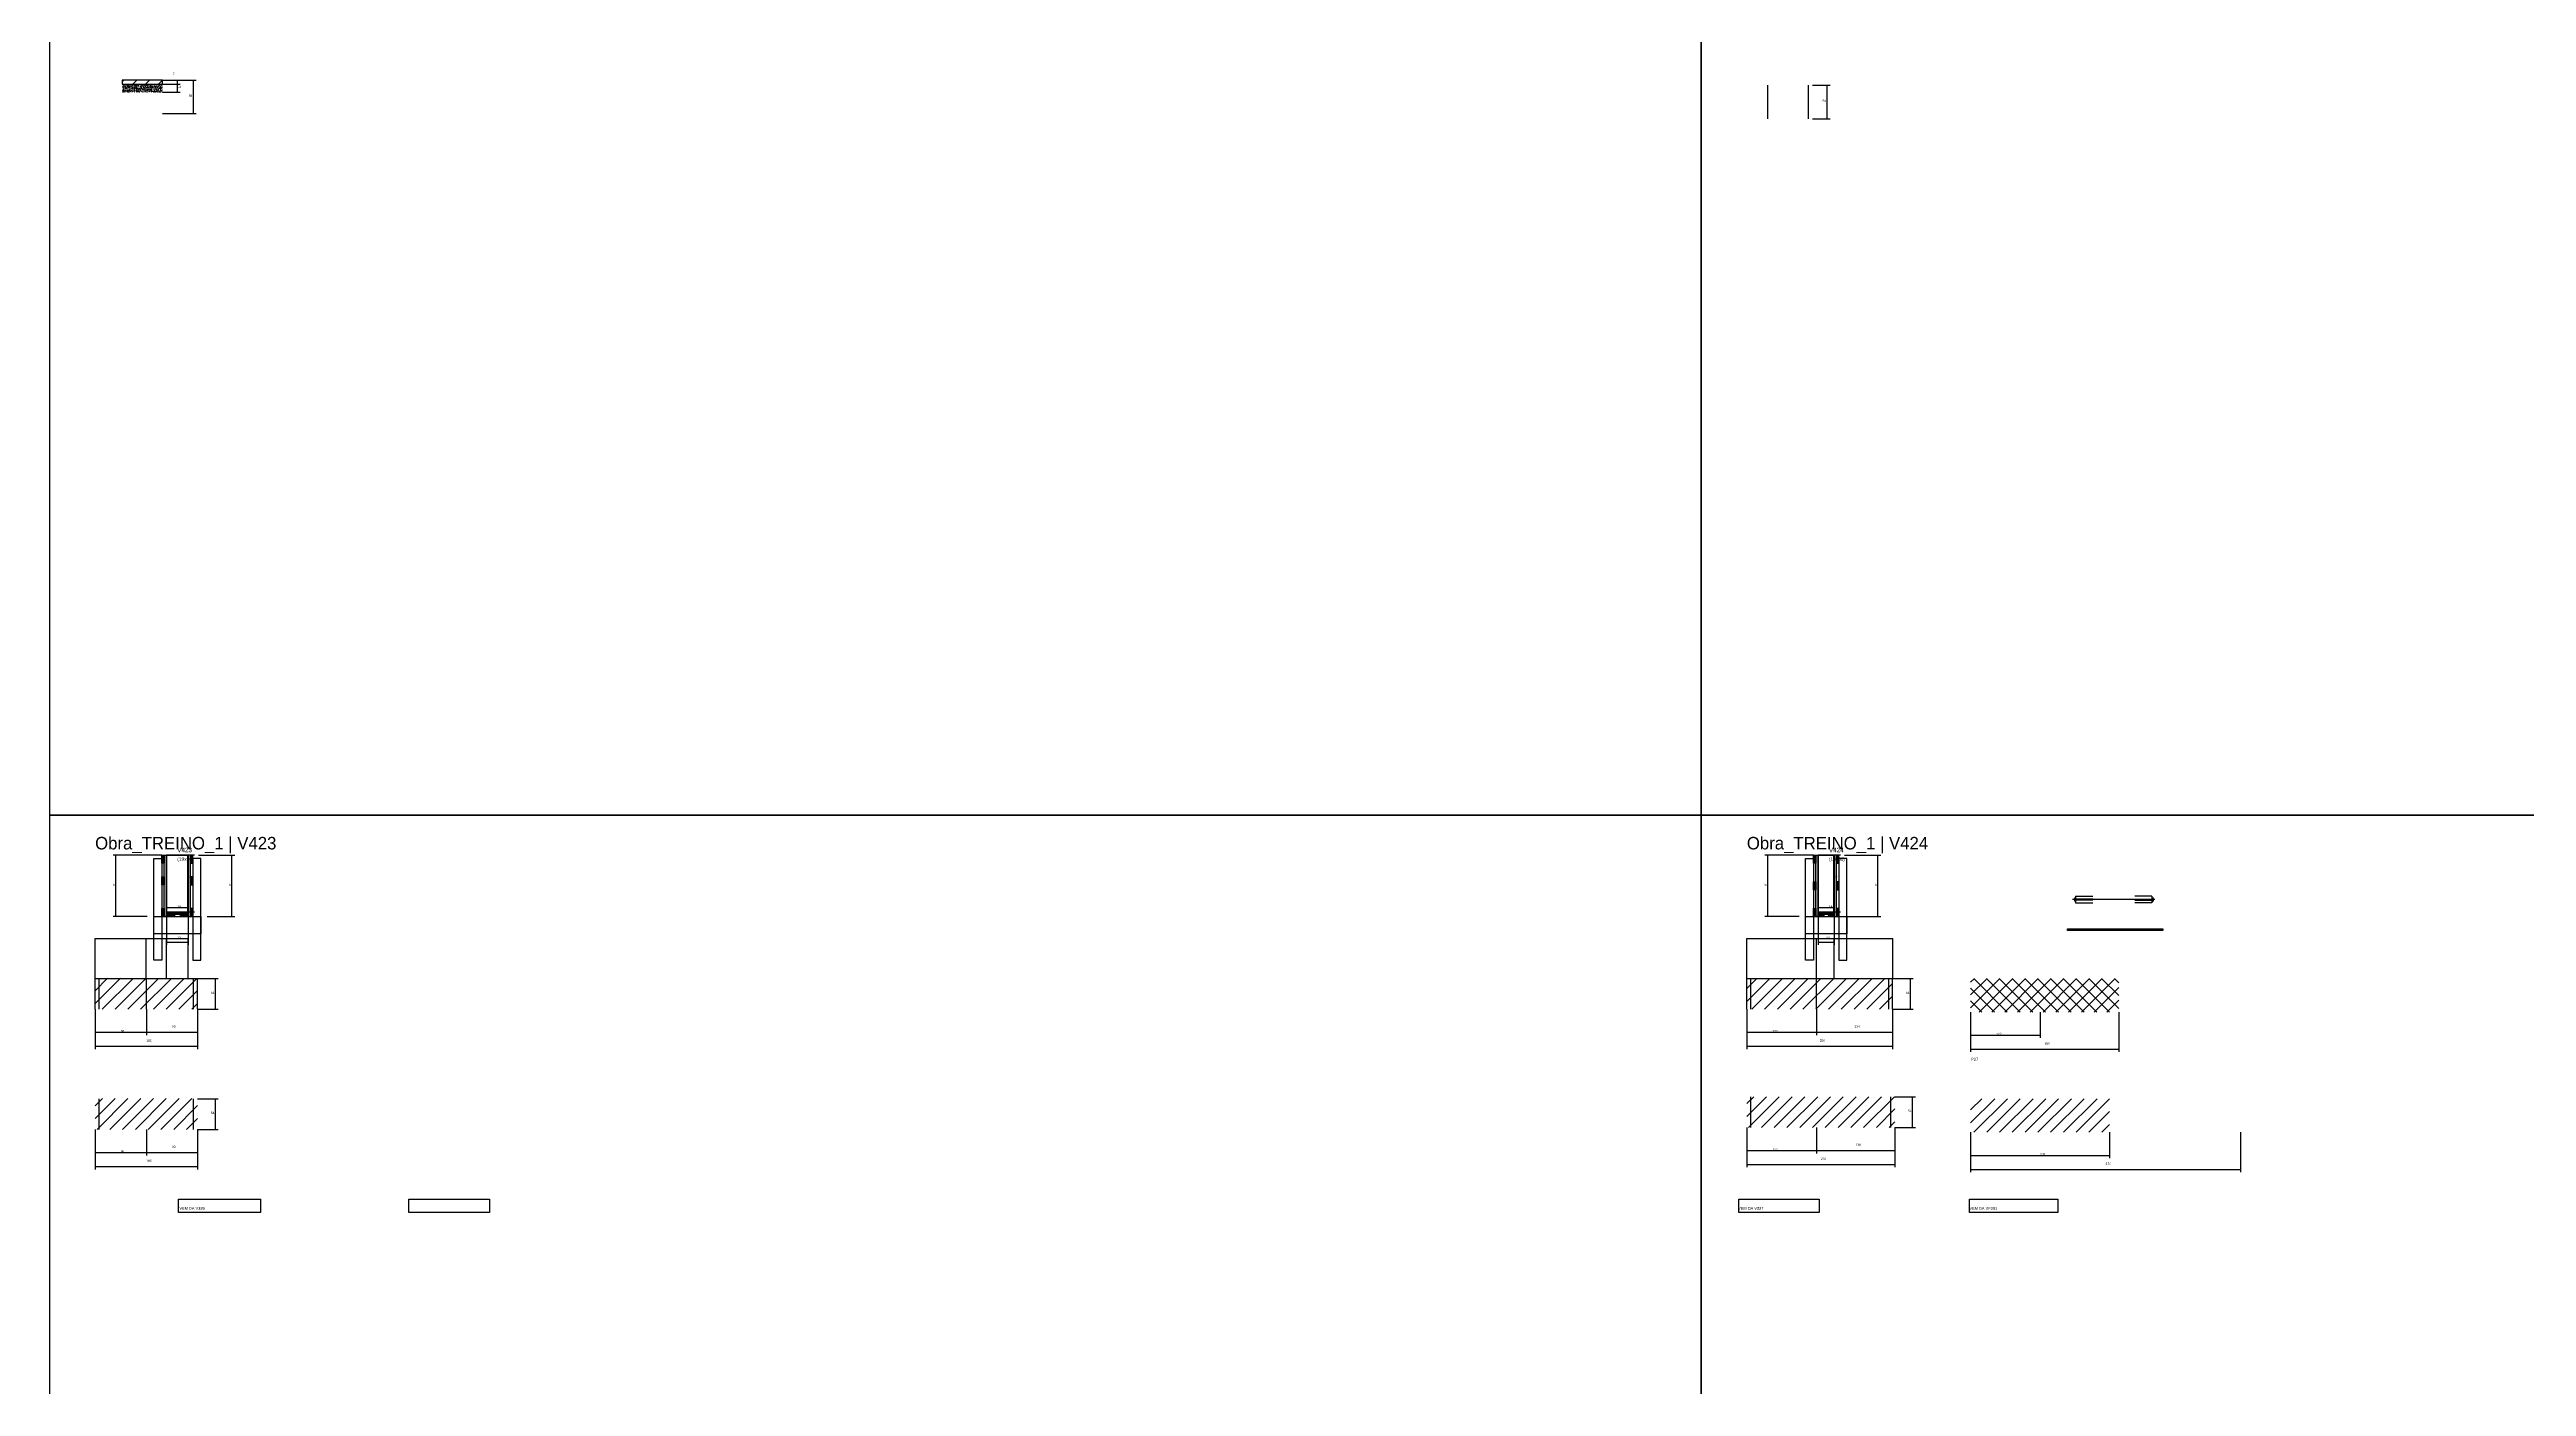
# Model space of a CAD drawing. Header units: metres. Extents: x -41 to 34840, y -36000 to 1848.
# Drawn here: x 0 to 4349, y -8203 to -5855 of the extents above; entities that cross this region are included whole.
import ezdxf

# ---------------------------------------------------------------- set-up
doc = ezdxf.new("R2010")
doc.units = ezdxf.units.M
for name, color, linetype in [('CELL_BORDER', 8, 'Continuous'), ('CONCRETO', 251, 'Continuous'), ('COTA', 4, 'Continuous'), ('Cota Seção (2x)', 4, 'Continuous'), ('Hachura', 253, 'Continuous'), ('LABEL_ID', 3, 'Continuous'), ('Madeira', 126, 'Continuous'), ('NOMENCLATURA', 7, 'Continuous'), ('Painéis', 200, 'Continuous'), ('REAPROVEITAMENTO', 251, 'Continuous'), ('SARR_2.2x7', 40, 'Continuous'), ('SARR_3.5x7', 81, 'Continuous'), ('SCO-___-LAJ', 4, 'Continuous'), ('TENSOR', 2, 'Continuous'), ('Texto Seção', 7, 'Continuous')]:
    doc.layers.add(name, color=color, linetype=linetype)

msp = doc.modelspace()

# ---------------------------------------------------------------- hatches: boundary and pattern name
at = {"layer": 'COTA'}
h = msp.add_hatch(dxfattribs=at)
h.set_pattern_fill('AR-CONC', scale=0.03)
h.paths.add_polyline_path([(127.6, -5915.5), (127.6, -5929.5), (127.6, -5929.5), (198.6, -5929.5), (198.6, -5929.5), (198.6, -5915.5), (198.6, -5915.5), (127.6, -5915.5)])
at = {"layer": 'Hachura'}
h = msp.add_hatch(dxfattribs=at)
h.set_pattern_fill('ANSI31', scale=0.5)
h.paths.add_polyline_path([(201.3, -7284), (196.9, -7284), (196.9, -7284), (196.9, -7270), (196.9, -7270), (201.3, -7270), (201.3, -7270), (201.3, -7284)])
h = msp.add_hatch(color=8, dxfattribs=at)
h.dxf.hatch_style = 1
h.paths.add_polyline_path([(205.3, -7270), (201.3, -7270), (201.3, -7270), (201.3, -7378), (201.3, -7378), (205.3, -7378), (205.3, -7378), (205.3, -7270)])
h = msp.add_hatch(color=8, dxfattribs=at)
h.dxf.hatch_style = 1
h.paths.add_polyline_path([(247.3, -7270), (243.3, -7270), (243.3, -7270), (243.3, -7378), (243.3, -7378), (247.3, -7378), (247.3, -7378), (247.3, -7270)])
h = msp.add_hatch(dxfattribs=at)
h.set_pattern_fill('ANSI31', scale=0.5)
h.paths.add_polyline_path([(247.3, -7284), (251.7, -7284), (251.7, -7284), (251.7, -7270), (251.7, -7270), (247.3, -7270), (247.3, -7270), (247.3, -7284)])
h = msp.add_hatch(dxfattribs=at)
h.set_pattern_fill('ANSI31', scale=0.5)
h.paths.add_polyline_path([(3101.2, -7284), (3096.8, -7284), (3096.8, -7284), (3096.8, -7270), (3096.8, -7270), (3101.2, -7270), (3101.2, -7270), (3101.2, -7284)])
h = msp.add_hatch(color=8, dxfattribs=at)
h.dxf.hatch_style = 1
h.paths.add_polyline_path([(3105.2, -7270), (3101.2, -7270), (3101.2, -7270), (3101.2, -7378), (3101.2, -7378), (3105.2, -7378), (3105.2, -7378), (3105.2, -7270)])
h = msp.add_hatch(color=8, dxfattribs=at)
h.dxf.hatch_style = 1
h.paths.add_polyline_path([(3137.2, -7270), (3133.2, -7270), (3133.2, -7270), (3133.2, -7378), (3133.2, -7378), (3137.2, -7378), (3137.2, -7378), (3137.2, -7270)])
h = msp.add_hatch(dxfattribs=at)
h.set_pattern_fill('ANSI31', scale=0.5)
h.paths.add_polyline_path([(3137.2, -7284), (3141.6, -7284), (3141.6, -7284), (3141.6, -7270), (3141.6, -7270), (3137.2, -7270), (3137.2, -7270), (3137.2, -7284)])
h = msp.add_hatch(dxfattribs=at)
h.set_pattern_fill('ANSI31', scale=0.5)
h.paths.add_polyline_path([(201.3, -7322.1), (196.9, -7322.1), (196.9, -7322.1), (196.9, -7308.1), (196.9, -7308.1), (201.3, -7308.1), (201.3, -7308.1), (201.3, -7322.1)])
h = msp.add_hatch(dxfattribs=at)
h.set_pattern_fill('ANSI31', scale=0.5)
h.paths.add_polyline_path([(247.3, -7322.1), (251.7, -7322.1), (251.7, -7322.1), (251.7, -7308.1), (251.7, -7308.1), (247.3, -7308.1), (247.3, -7308.1), (247.3, -7322.1)])
h = msp.add_hatch(dxfattribs=at)
h.set_pattern_fill('ANSI31', scale=0.5)
h.paths.add_polyline_path([(3101.2, -7331), (3096.8, -7331), (3096.8, -7331), (3096.8, -7317), (3096.8, -7317), (3101.2, -7317), (3101.2, -7317), (3101.2, -7331)])
h = msp.add_hatch(dxfattribs=at)
h.set_pattern_fill('ANSI31', scale=0.5)
h.paths.add_polyline_path([(3137.2, -7331), (3141.6, -7331), (3141.6, -7331), (3141.6, -7317), (3141.6, -7317), (3137.2, -7317), (3137.2, -7317), (3137.2, -7331)])
h = msp.add_hatch(dxfattribs=at)
h.set_pattern_fill('ANSI31', scale=0.5)
h.paths.add_polyline_path([(201.3, -7378), (196.9, -7378), (196.9, -7378), (196.9, -7364), (196.9, -7364), (201.3, -7364), (201.3, -7364), (201.3, -7378)])
h = msp.add_hatch(color=8, dxfattribs=at)
h.dxf.hatch_style = 1
h.paths.add_polyline_path([(243.3, -7373.6), (243.3, -7370), (243.3, -7370), (205.3, -7370), (205.3, -7370), (205.3, -7373.6), (205.3, -7373.6), (243.3, -7373.6)])
h = msp.add_hatch(dxfattribs=at)
h.set_pattern_fill('ANSI31', scale=0.5)
h.paths.add_polyline_path([(205.3, -7378), (205.3, -7373.6), (205.3, -7373.6), (219.3, -7373.6), (219.3, -7373.6), (219.3, -7378), (219.3, -7378), (205.3, -7378)])
h = msp.add_hatch(dxfattribs=at)
h.set_pattern_fill('ANSI31', scale=0.5)
h.paths.add_polyline_path([(243.3, -7378), (243.3, -7373.6), (243.3, -7373.6), (229.3, -7373.6), (229.3, -7373.6), (229.3, -7378), (229.3, -7378), (243.3, -7378)])
h = msp.add_hatch(dxfattribs=at)
h.set_pattern_fill('ANSI31', scale=0.5)
h.paths.add_polyline_path([(247.3, -7378), (251.7, -7378), (251.7, -7378), (251.7, -7364), (251.7, -7364), (247.3, -7364), (247.3, -7364), (247.3, -7378)])
h = msp.add_hatch(dxfattribs=at)
h.set_pattern_fill('ANSI31', scale=0.5)
h.paths.add_polyline_path([(3101.2, -7378), (3096.8, -7378), (3096.8, -7378), (3096.8, -7364), (3096.8, -7364), (3101.2, -7364), (3101.2, -7364), (3101.2, -7378)])
h = msp.add_hatch(color=8, dxfattribs=at)
h.dxf.hatch_style = 1
h.paths.add_polyline_path([(3133.2, -7373.6), (3133.2, -7370), (3133.2, -7370), (3105.2, -7370), (3105.2, -7370), (3105.2, -7373.6), (3105.2, -7373.6), (3133.2, -7373.6)])
h = msp.add_hatch(dxfattribs=at)
h.set_pattern_fill('ANSI31', scale=0.5)
h.paths.add_polyline_path([(3105.2, -7378), (3105.2, -7373.6), (3105.2, -7373.6), (3115.2, -7373.6), (3115.2, -7373.6), (3115.2, -7378), (3115.2, -7378), (3105.2, -7378)])
h = msp.add_hatch(dxfattribs=at)
h.set_pattern_fill('ANSI31', scale=0.5)
h.paths.add_polyline_path([(3133.2, -7378), (3133.2, -7373.6), (3133.2, -7373.6), (3123.2, -7373.6), (3123.2, -7373.6), (3123.2, -7378), (3123.2, -7378), (3133.2, -7378)])
h = msp.add_hatch(dxfattribs=at)
h.set_pattern_fill('ANSI31', scale=0.5)
h.paths.add_polyline_path([(3137.2, -7378), (3141.6, -7378), (3141.6, -7378), (3141.6, -7364), (3141.6, -7364), (3137.2, -7364), (3137.2, -7364), (3137.2, -7378)])
at = {"layer": 'REAPROVEITAMENTO'}
h = msp.add_hatch(dxfattribs=at)
h.set_pattern_fill('ANSI31', scale=5)
h.paths.add_polyline_path([(127.6, -5908.5), (127.6, -5915.5), (127.6, -5915.5), (198.6, -5915.5), (198.6, -5915.5), (198.6, -5908.5), (198.6, -5908.5), (127.6, -5908.5)])
h = msp.add_hatch(dxfattribs=at)
h.set_pattern_fill('ANSI31', scale=5)
h.paths.add_polyline_path([(260, -7540.7), (260, -7486.6), (260, -7486.6), (80, -7486.4), (80, -7486.4), (80, -7540.6), (80, -7540.6), (260, -7540.7)])
h = msp.add_hatch(dxfattribs=at)
h.set_pattern_fill('ANSI31', scale=5)
h.paths.add_polyline_path([(3236, -7540.7), (3236, -7486.7), (3236, -7486.7), (2980, -7486.7), (2980, -7486.7), (2980, -7540.7), (2980, -7540.7), (3236, -7540.7)])
h = msp.add_hatch(dxfattribs=at)
h.set_pattern_fill('ANSI37', scale=5)
h.paths.add_polyline_path([(3632.9, -7545.7), (3632.9, -7486.7), (3632.9, -7486.7), (3372.9, -7486.7), (3372.9, -7486.7), (3372.9, -7545.7), (3372.9, -7545.7), (3632.9, -7545.7)])
h = msp.add_hatch(dxfattribs=at)
h.set_pattern_fill('ANSI31', scale=5)
h.paths.add_polyline_path([(3240, -7748.4), (3240, -7694.4), (3240, -7694.4), (2980, -7694.4), (2980, -7694.4), (2980, -7748.4), (2980, -7748.4), (3240, -7748.4)])
h = msp.add_hatch(dxfattribs=at)
h.set_pattern_fill('ANSI31', scale=5)
h.paths.add_polyline_path([(260, -7751.9), (260, -7697.8), (260, -7697.8), (80, -7697.6), (80, -7697.6), (80, -7751.8), (80, -7751.8), (260, -7751.9)])
h = msp.add_hatch(dxfattribs=at)
h.set_pattern_fill('ANSI31', scale=5)
h.paths.add_polyline_path([(3616.9, -7756.9), (3616.9, -7697.9), (3616.9, -7697.9), (3372.9, -7697.9), (3372.9, -7697.9), (3372.9, -7756.9), (3372.9, -7756.9), (3616.9, -7756.9)])

# ---------------------------------------------------------------- linework, layer by layer
for p, q in [((3555.2, -7345.1), (3555.2, -7351.1)), ((3555.2, -7345.1), (3557.2, -7345.1)), ((3557.2, -7342.1), (3557.2, -7354.1)), ((3557.2, -7342.1), (3587.2, -7342.1)), ((3587.2, -7347.1), (3557.2, -7347.1)), ((3587.2, -7349.1), (3557.2, -7349.1)), ((3691.2, -7342.1), (3661.2, -7342.1)), ((3661.2, -7347.1), (3691.2, -7347.1)), ((3661.2, -7349.1), (3691.2, -7349.1)), ((3691.2, -7342.1), (3691.2, -7354.1)), ((3691.2, -7345.1), (3693.2, -7345.1)), ((3693.2, -7345.1), (3693.2, -7351.1)), ((3557.2, -7351.1), (3555.2, -7351.1)), ((3557.2, -7354.1), (3587.2, -7354.1)), ((3691.2, -7354.1), (3661.2, -7354.1)), ((3691.2, -7351.1), (3693.2, -7351.1))]:
    msp.add_line(p, q)
at = {"layer": 'CELL_BORDER'}
for points in [[(0, -7200), (2900, -7200), (2900, -5400), (0, -5400)], [(2900, -7200), (5800, -7200), (5800, -5400), (2900, -5400)], [(0, -9000), (2900, -9000), (2900, -7200), (0, -7200)], [(2900, -9000), (5800, -9000), (5800, -7200), (2900, -7200)]]:
    msp.add_lwpolyline(points, close=True, dxfattribs=at)
at = {"layer": 'CONCRETO'}
for points in [[(205.3, -7270), (205.3, -7270), (243.3, -7270), (243.3, -7298), (243.3, -7298), (243.3, -7370), (205.3, -7370), (205.3, -7270)], [(205.3, -7370), (243.3, -7370), (243.3, -7270), (205.3, -7270)], [(3105.2, -7270), (3105.2, -7270), (3133.2, -7270), (3133.2, -7298), (3133.2, -7298), (3133.2, -7370), (3105.2, -7370), (3105.2, -7270)], [(3105.2, -7370), (3133.2, -7370), (3133.2, -7270), (3105.2, -7270)]]:
    msp.add_lwpolyline(points, close=True, dxfattribs=at)
at = {"layer": 'COTA'}
for p, q in [((196.9, -7270), (111.6, -7270)), ((116.6, -7378), (116.6, -7270)), ((261.3, -7270), (325.2, -7270)), ((320.2, -7378), (320.2, -7270)), ((3096.8, -7270), (3011.6, -7270)), ((3016.6, -7378), (3016.6, -7270)), ((3151.2, -7270), (3215.1, -7270)), ((3210.1, -7378), (3210.1, -7270)), ((171.7, -7378), (111.6, -7378)), ((205.3, -7378), (205.3, -7427.7)), ((243.3, -7378), (243.3, -7427.7)), ((276.9, -7378), (325.2, -7378)), ((3071.6, -7378), (3011.6, -7378)), ((3105.2, -7378), (3105.2, -7427.7)), ((3133.2, -7378), (3133.2, -7427.7)), ((3156.8, -7378), (3215.1, -7378)), ((205.3, -7422.7), (243.3, -7422.7)), ((3105.2, -7422.7), (3133.2, -7422.7)), ((260, -7486.7), (296.2, -7486.7)), ((291.2, -7540.7), (291.2, -7486.7)), ((3236, -7486.7), (3272.1, -7486.7)), ((3267.1, -7540.7), (3267.1, -7486.7)), ((80, -7540.7), (80, -7586.2)), ((80, -7540.7), (80, -7610.8)), ((170, -7540.7), (170, -7586.2)), ((170, -7540.7), (170, -7586.2)), ((260, -7540.7), (260, -7586.2)), ((260, -7540.7), (260, -7610.8)), ((260, -7540.7), (296.2, -7540.7)), ((2980, -7540.7), (2980, -7586.2)), ((2980, -7540.7), (2980, -7610.8)), ((3102, -7540.7), (3102, -7586.2)), ((3102, -7540.7), (3102, -7586.2)), ((3236, -7540.7), (3236, -7586.2)), ((3236, -7540.7), (3236, -7610.8)), ((3236, -7540.7), (3272.1, -7540.7)), ((3372.9, -7545.7), (3372.9, -7591.2)), ((3372.9, -7545.7), (3372.9, -7615.8)), ((3494.9, -7545.7), (3494.9, -7591.2)), ((3632.9, -7545.7), (3632.9, -7615.8)), ((80, -7581.2), (170, -7581.2)), ((80, -7605.8), (260, -7605.8)), ((170, -7581.2), (260, -7581.2)), ((2980, -7581.2), (3102, -7581.2)), ((2980, -7605.8), (3236, -7605.8)), ((3102, -7581.2), (3236, -7581.2)), ((3372.9, -7586.2), (3494.9, -7586.2)), ((3372.9, -7610.8), (3632.9, -7610.8)), ((3240, -7694.4), (3276.1, -7694.4)), ((3271.1, -7748.4), (3271.1, -7694.4)), ((260, -7697.9), (296.2, -7697.9)), ((291.2, -7751.9), (291.2, -7697.9)), ((80, -7751.9), (80, -7797.4)), ((80, -7751.9), (80, -7822)), ((170, -7751.9), (170, -7797.4)), ((170, -7751.9), (170, -7797.4)), ((260, -7751.9), (260, -7797.4)), ((260, -7751.9), (260, -7822)), ((260, -7751.9), (296.2, -7751.9)), ((2980, -7748.4), (2980, -7793.9)), ((2980, -7748.4), (2980, -7818.4)), ((3102, -7748.4), (3102, -7793.9)), ((3102, -7748.4), (3102, -7793.9)), ((3240, -7748.4), (3240, -7793.9)), ((3240, -7748.4), (3240, -7818.4)), ((3240, -7748.4), (3276.1, -7748.4)), ((3372.9, -7756.9), (3372.9, -7802.4)), ((3372.9, -7756.9), (3372.9, -7827)), ((3616.9, -7756.9), (3616.9, -7802.4)), ((3846.9, -7756.9), (3846.9, -7827)), ((80, -7792.4), (170, -7792.4)), ((80, -7817), (260, -7817)), ((170, -7792.4), (260, -7792.4)), ((2980, -7788.9), (3102, -7788.9)), ((2980, -7813.4), (3240, -7813.4)), ((3102, -7788.9), (3240, -7788.9)), ((3372.9, -7797.4), (3616.9, -7797.4)), ((3372.9, -7822), (3846.9, -7822))]:
    msp.add_line(p, q, dxfattribs=at)
at = {"layer": 'Cota Seção (2x)'}
for p, q in [((198.6, -5908.5), (229.5, -5908.5)), ((198.6, -5908.5), (257.6, -5908.5)), ((224.5, -5915.5), (224.5, -5908.5)), ((252.6, -5967.5), (252.6, -5908.5)), ((198.6, -5915.5), (229.5, -5915.5)), ((198.6, -5915.5), (229.5, -5915.5)), ((198.6, -5929.5), (229.5, -5929.5)), ((224.5, -5929.5), (224.5, -5915.5)), ((3095, -5917.7), (3126, -5917.7)), ((3121, -5976.7), (3121, -5917.7)), ((198.6, -5967.5), (257.6, -5967.5)), ((3095, -5976.7), (3126, -5976.7)), ((254.3, -7270), (237.8, -7270)), ((242.8, -7370), (242.8, -7270)), ((3144.2, -7270), (3127.7, -7270)), ((3132.7, -7370), (3132.7, -7270)), ((205.3, -7378), (205.3, -7357)), ((205.3, -7362), (243.3, -7362)), ((254.3, -7370), (237.8, -7370)), ((243.3, -7378), (243.3, -7357)), ((3105.2, -7378), (3105.2, -7357)), ((3105.2, -7362), (3133.2, -7362)), ((3144.2, -7370), (3127.7, -7370)), ((3133.2, -7378), (3133.2, -7357))]:
    msp.add_line(p, q, dxfattribs=at)
at = {"layer": 'Madeira'}
for points in [[(201.3, -7284), (196.9, -7284), (196.9, -7270), (201.3, -7270)], [(247.3, -7284), (251.7, -7284), (251.7, -7270), (247.3, -7270)], [(3101.2, -7284), (3096.8, -7284), (3096.8, -7270), (3101.2, -7270)], [(3137.2, -7284), (3141.6, -7284), (3141.6, -7270), (3137.2, -7270)], [(201.3, -7322.1), (196.9, -7322.1), (196.9, -7308.1), (201.3, -7308.1)], [(247.3, -7322.1), (251.7, -7322.1), (251.7, -7308.1), (247.3, -7308.1)], [(3101.2, -7331), (3096.8, -7331), (3096.8, -7317), (3101.2, -7317)], [(3137.2, -7331), (3141.6, -7331), (3141.6, -7317), (3137.2, -7317)], [(201.3, -7378), (196.9, -7378), (196.9, -7364), (201.3, -7364)], [(205.3, -7378), (205.3, -7373.6), (219.3, -7373.6), (219.3, -7378)], [(243.3, -7378), (243.3, -7373.6), (229.3, -7373.6), (229.3, -7378)], [(247.3, -7378), (251.7, -7378), (251.7, -7364), (247.3, -7364)], [(3101.2, -7378), (3096.8, -7378), (3096.8, -7364), (3101.2, -7364)], [(3105.2, -7378), (3105.2, -7373.6), (3115.2, -7373.6), (3115.2, -7378)], [(3133.2, -7378), (3133.2, -7373.6), (3123.2, -7373.6), (3123.2, -7378)], [(3137.2, -7378), (3141.6, -7378), (3141.6, -7364), (3137.2, -7364)]]:
    msp.add_lwpolyline(points, close=True, dxfattribs=at)
at = {"layer": 'Painéis'}
for p, q in [((205.3, -7378), (205.3, -7270)), ((243.3, -7378), (243.3, -7270)), ((3105.2, -7378), (3105.2, -7270)), ((3133.2, -7378), (3133.2, -7270)), ((205.3, -7370), (243.3, -7370)), ((205.3, -7373.6), (205.3, -7370)), ((243.3, -7373.6), (243.3, -7370)), ((3105.2, -7370), (3133.2, -7370)), ((3105.2, -7373.6), (3105.2, -7370)), ((3133.2, -7373.6), (3133.2, -7370)), ((80, -7416.7), (169.6, -7416.7)), ((80, -7486.7), (80, -7416.7)), ((169.6, -7486.7), (169.6, -7416.7)), ((169.6, -7416.7), (205.6, -7416.7)), ((169.6, -7486.7), (169.6, -7416.7)), ((205.6, -7486.7), (205.6, -7416.7)), ((205.6, -7416.7), (243.6, -7416.7)), ((205.6, -7486.7), (205.6, -7416.7)), ((243.6, -7486.7), (243.6, -7416.7)), ((2980, -7416.7), (3102.3, -7416.7)), ((2980, -7486.7), (2980, -7416.7)), ((3102.3, -7486.7), (3102.3, -7416.7)), ((3102.3, -7416.7), (3133.3, -7416.7)), ((3102.3, -7486.7), (3102.3, -7416.7)), ((3133.3, -7486.7), (3133.3, -7416.7)), ((3133.3, -7416.7), (3236.3, -7416.7)), ((3133.3, -7486.7), (3133.3, -7416.7)), ((3236.3, -7486.7), (3236.3, -7416.7)), ((80, -7486.7), (260, -7486.7)), ((80, -7540.7), (80, -7486.7)), ((80, -7486.7), (169.6, -7486.7)), ((169.6, -7486.7), (205.6, -7486.7)), ((170, -7540.7), (170, -7486.7)), ((205.6, -7486.7), (243.6, -7486.7)), ((260, -7540.7), (260, -7486.7)), ((2980, -7486.7), (3236, -7486.7)), ((2980, -7540.7), (2980, -7486.7)), ((2980, -7486.7), (3102.3, -7486.7)), ((3102, -7540.7), (3102, -7486.7)), ((3102.3, -7486.7), (3133.3, -7486.7)), ((3133.3, -7486.7), (3236.3, -7486.7)), ((3236, -7540.7), (3236, -7486.7))]:
    msp.add_line(p, q, dxfattribs=at)
for points in [[(127.6, -5915.5), (198.6, -5915.5), (198.6, -5908.5), (127.6, -5908.5)], [(201.3, -7270), (205.3, -7270), (205.3, -7378), (201.3, -7378)], [(247.3, -7270), (243.3, -7270), (243.3, -7378), (247.3, -7378)], [(3101.2, -7270), (3105.2, -7270), (3105.2, -7378), (3101.2, -7378)], [(3137.2, -7270), (3133.2, -7270), (3133.2, -7378), (3137.2, -7378)], [(243.3, -7373.6), (243.3, -7370), (205.3, -7370), (205.3, -7373.6)], [(3133.2, -7373.6), (3133.2, -7370), (3105.2, -7370), (3105.2, -7373.6)]]:
    msp.add_lwpolyline(points, close=True, dxfattribs=at)
at = {"layer": 'SARR_2.2x7'}
for p, q in [((3017, -5976.7), (3017, -5917.7)), ((3088, -5976.7), (3088, -5917.7)), ((87, -7540.7), (87, -7486.7)), ((253, -7540.7), (253, -7486.7)), ((2987, -7540.7), (2987, -7486.7)), ((3229, -7540.7), (3229, -7486.7)), ((2987, -7748.4), (2987, -7694.4)), ((3233, -7748.4), (3233, -7694.4)), ((87, -7751.9), (87, -7697.9)), ((253, -7751.9), (253, -7697.9))]:
    msp.add_line(p, q, dxfattribs=at)
at = {"layer": 'SARR_3.5x7'}
for points in [[(182.9, -7276), (196.9, -7276), (196.9, -7454.5), (182.9, -7454.5)], [(265.7, -7276), (251.7, -7276), (251.7, -7454.5), (265.7, -7454.5)], [(3082.8, -7276), (3096.8, -7276), (3096.8, -7454.5), (3082.8, -7454.5)], [(3155.6, -7276), (3141.6, -7276), (3141.6, -7454.5), (3155.6, -7454.5)], [(182.9, -7378), (265.7, -7378), (265.7, -7408.1), (182.9, -7408.1)], [(3082.8, -7378), (3155.6, -7378), (3155.6, -7408.1), (3082.8, -7408.1)]]:
    msp.add_lwpolyline(points, close=True, dxfattribs=at)
at = {"layer": 'SCO-___-LAJ'}
msp.add_lwpolyline([(3542.8, -7399.4), (3710.1, -7399.4), (3710.1, -7402.6), (3542.8, -7402.6)], close=True, dxfattribs=at)
at = {"layer": 'TENSOR'}
msp.add_line((3696.2, -7348.1), (3551.9, -7348.1), dxfattribs=at)
at = {"layer": 'Texto Seção'}
for points in [[(226.7, -7874.6), (370.4, -7874.6), (370.4, -7897.8), (226.7, -7897.8)], [(631, -7874.6), (772.4, -7874.6), (772.4, -7897.8), (631, -7897.8)], [(2965.7, -7874.6), (3107.1, -7874.6), (3107.1, -7897.8), (2965.7, -7897.8)], [(3370.8, -7874.6), (3526.1, -7874.6), (3526.1, -7897.8), (3370.8, -7897.8)]]:
    msp.add_lwpolyline(points, close=True, dxfattribs=at)

# ---------------------------------------------------------------- texts
at = {"layer": 'COTA'}
for s, p in [('54', (111.1, -7324)), ('54', (314.7, -7324)), ('54', (3011.1, -7324)), ('54', (3204.6, -7324)), ('19', (224.3, -7417.2)), ('14', (3119.2, -7417.2)), ('54', (283.1, -7513.7)), ('54', (3259, -7513.7)), ('90', (125, -7581.2)), ('180', (170, -7597.7)), ('90', (215, -7573.1)), ('122', (3025, -7581.2)), ('256', (3108, -7597.7)), ('134', (3169, -7573)), ('122', (3417.9, -7586.2)), ('260', (3502.9, -7602.7)), ('54', (283.1, -7724.9)), ('54', (3263, -7721.4)), ('90', (215, -7784.3)), ('138', (3171, -7780.7)), ('90', (125, -7792.4)), ('180', (170, -7808.8)), ('122', (3025, -7788.9)), ('260', (3110, -7805.3)), ('244', (3494.9, -7797.4)), ('474', (3609.9, -7813.9))]:
    msp.add_text(s, height=4, dxfattribs=at).set_placement(p)
at = {"layer": 'Cota Seção (2x)'}
for s, p in [('7', (216.5, -5899.6)), ('14', (224.5, -5922.5)), ('59', (244.4, -5938)), ('59', (3112.9, -5947.2)), ('50', (242.8, -7310)), ('50', (3132.7, -7310)), ('19', (224.3, -7362)), ('14', (3124.2, -7362))]:
    msp.add_text(s, height=4, dxfattribs=at).set_placement(p)
at = {"layer": 'LABEL_ID'}
for s, p in [('Obra_TREINO_1 | V423', (80, -7260)), ('Obra_TREINO_1 | V424', (2980, -7260))]:
    msp.add_text(s, height=22, dxfattribs=at).set_placement(p)
at = {"layer": 'NOMENCLATURA'}
msp.add_text('P27', height=5, dxfattribs=at).set_placement((3373.9, -7631.1))
at = {"layer": 'Texto Seção'}
for s, height, p in [('V423', 8, (224.3, -7265)), ('V424', 8, (3124.2, -7265)), ('(19x50)', 6, (224.3, -7280)), ('(14x50)', 6, (3124.2, -7280)), ('VEM DA V326', 5, (228, -7893)), ('VEM DA V327', 5, (2964.7, -7893)), ('VEM DA VF301', 5, (3370.8, -7893))]:
    msp.add_text(s, height=height, dxfattribs=at).set_placement(p)

doc.saveas('drawing.dxf')
